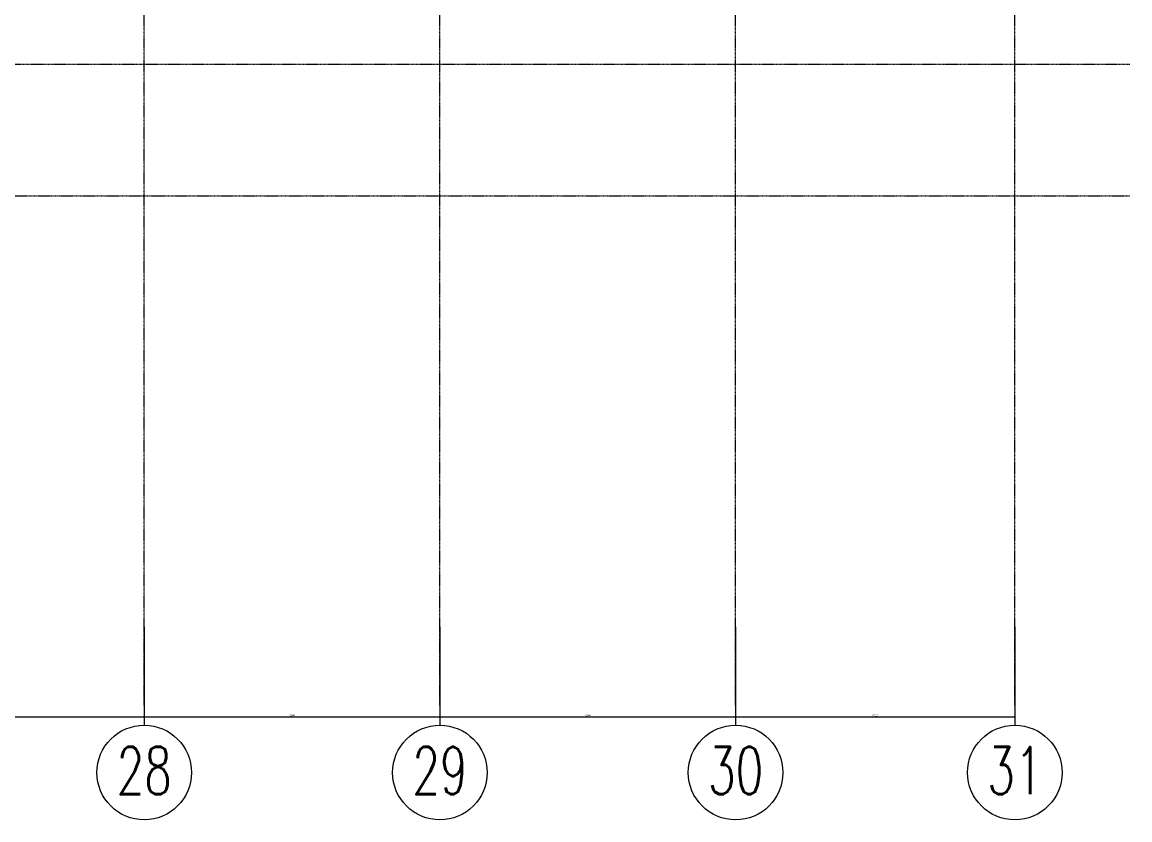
# Model space of a CAD drawing. Extents: x 73996 to 686888, y -9729 to 263202.
# Drawn here: x 513210 to 546926, y 154198 to 178486 of the extents above; entities that cross this region are included whole.
import ezdxf
from ezdxf.enums import TextEntityAlignment as Align

# ---------------------------------------------------------------- set-up
doc = ezdxf.new("R2010")
doc.units = 0
doc.header["$LTSCALE"] = 20
doc.linetypes.add('Data Center Layout_L20$0$CENTER', pattern=[2, 1.25, -0.25, 0.25, -0.25])
doc.layers.add('Data Center Layout_L20$0$98-DIM', color=252, linetype='Continuous')
doc.layers.add('Data Center Layout_L20$0$MACHINE-DIM', color=252, linetype='Continuous')
for name, color, linetype, lineweight in [('Data Center Layout_L20$0$FLAG', 252, 'Continuous', 0), ('Data Center Layout_L20$0$H-SIN', 252, 'Data Center Layout_L20$0$CENTER', 9), ('Data Center Layout_L20$0$K-SIN', 252, 'Data Center Layout_L20$0$CENTER', 9)]:
    doc.layers.add(name, color=color, linetype=linetype, lineweight=lineweight)
doc.styles.add('Data Center Layout_L20$0$dim-txt', font='isocp.shx', dxfattribs={"width": 0.7, "bigfont": 'chineset.shx'})
doc.styles.add('Data Center Layout_L20$0$型式1', font='simplex.shx', dxfattribs={"width": 0.68, "bigfont": 'chineset.shx'})
doc.dimstyles.new('Data Center Layout_L20$0$ARCH-dim-200MM', dxfattribs={"dimscale": 200, "dimtxt": 0.3, "dimasz": 0.1, "dimexe": 0.1, "dimexo": 0.1, "dimgap": 0.05, "dimtad": 1, "dimdec": 0, "dimlfac": 10, "dimdsep": 46, "dimtxsty": 'Data Center Layout_L20$0$dim-txt', "dimblk": 'Data Center Layout_L20$0$_Dot', "dimcen": 2, "dimclrd": 256, "dimclre": 256, "dimclrt": 256, "dimadec": 0, "dimazin": 0, "dimtfac": 0.8, "dimtdec": 1, "dimtix": 1, "dimtmove": 2, "dimatfit": 3, "dimldrblk": 'Data Center Layout_L20$0$_ArchTick', "dimfxl": 1, "dimtvp": 1, "dimtolj": 1, "dimlwd": 13, "dimlwe": 9, "dimarcsym": 0})

# ---------------------------------------------------------------- blocks, each defined once
blk = doc.blocks.new('Data Center Layout_L20$0$_Dot')
at = {"layer": 'Data Center Layout_L20$0$MACHINE-DIM', "color": 0, "lineweight": -2}
blk.add_line((-0.5, 0), (-1, 0), dxfattribs=at)
at = {"layer": 'Data Center Layout_L20$0$MACHINE-DIM', "color": 0, "const_width": 0.5}
blk.add_lwpolyline([(-0.25, 0, 1), (0.25, 0, 1)], format="xyb", close=True, dxfattribs=at)
blk = doc.blocks.new('*D51')
at = {"layer": 'Data Center Layout_L20$0$98-DIM', "lineweight": 9, "transparency": 16777216}
for p, q in [((567940, 126902), (567940, 124160)), ((576940, 126902), (576940, 124160))]:
    blk.add_line(p, q, dxfattribs=at)
at = {"layer": 'Data Center Layout_L20$0$98-DIM', "lineweight": 13, "transparency": 16777216}
blk.add_line((567960, 124180), (576920, 124180), dxfattribs=at)
at = {"layer": 'DEFPOINTS', "color": 0, "transparency": 16777216}
for p in [(567940, 126922), (576940, 126922), (576940, 124180)]:
    blk.add_point(p, dxfattribs=at)
at = {"layer": 'Data Center Layout_L20$0$98-DIM', "lineweight": 13, "transparency": 16777216, "xscale": 20, "yscale": 20, "zscale": 20, "rotation": 180}
blk.add_blockref('Data Center Layout_L20$0$_Dot', (567940, 124180), dxfattribs=at)
at = {"layer": 'Data Center Layout_L20$0$98-DIM', "lineweight": 13, "transparency": 16777216, "xscale": 20, "yscale": 20, "zscale": 20}
blk.add_blockref('Data Center Layout_L20$0$_Dot', (576940, 124180), dxfattribs=at)
at = {"layer": 'Data Center Layout_L20$0$98-DIM', "transparency": 16777216, "insert": (572440, 124220), "char_height": 60, "attachment_point": 5, "style": 'Data Center Layout_L20$0$dim-txt'}
blk.add_mtext('\\A1;90000', dxfattribs=at)
blk = doc.blocks.new('Data Center Layout_L20$0$_ArchTick')
at = {"layer": 'Data Center Layout_L20$0$MACHINE-DIM', "color": 0, "const_width": 0.15}
blk.add_lwpolyline([(-0.5, -0.5), (0.5, 0.5)], dxfattribs=at)
blk = doc.blocks.new('*D52')
at = {"layer": 'Data Center Layout_L20$0$98-DIM', "lineweight": 9, "transparency": 16777216}
for p, q in [((558940, 126902), (558940, 124160)), ((567940, 126902), (567940, 124160))]:
    blk.add_line(p, q, dxfattribs=at)
at = {"layer": 'Data Center Layout_L20$0$98-DIM', "lineweight": 13, "transparency": 16777216}
blk.add_line((558960, 124180), (567920, 124180), dxfattribs=at)
at = {"layer": 'DEFPOINTS', "color": 0, "transparency": 16777216}
for p in [(558940, 126922), (567940, 126922), (567940, 124180)]:
    blk.add_point(p, dxfattribs=at)
at = {"layer": 'Data Center Layout_L20$0$98-DIM', "lineweight": 13, "transparency": 16777216, "xscale": 20, "yscale": 20, "zscale": 20, "rotation": 180}
blk.add_blockref('Data Center Layout_L20$0$_Dot', (558940, 124180), dxfattribs=at)
at = {"layer": 'Data Center Layout_L20$0$98-DIM', "lineweight": 13, "transparency": 16777216, "xscale": 20, "yscale": 20, "zscale": 20}
blk.add_blockref('Data Center Layout_L20$0$_Dot', (567940, 124180), dxfattribs=at)
at = {"layer": 'Data Center Layout_L20$0$98-DIM', "transparency": 16777216, "insert": (563440, 124220), "char_height": 60, "attachment_point": 5, "style": 'Data Center Layout_L20$0$dim-txt'}
blk.add_mtext('\\A1;90000', dxfattribs=at)
blk = doc.blocks.new('*D55')
at = {"layer": 'Data Center Layout_L20$0$98-DIM', "lineweight": 9, "transparency": 16777216}
for p, q in [((549940, 126902), (549940, 124160)), ((558940, 126902), (558940, 124160))]:
    blk.add_line(p, q, dxfattribs=at)
at = {"layer": 'Data Center Layout_L20$0$98-DIM', "lineweight": 13, "transparency": 16777216}
blk.add_line((549960, 124180), (558920, 124180), dxfattribs=at)
at = {"layer": 'DEFPOINTS', "color": 0, "transparency": 16777216}
for p in [(549940, 126922), (558940, 126922), (558940, 124180)]:
    blk.add_point(p, dxfattribs=at)
at = {"layer": 'Data Center Layout_L20$0$98-DIM', "lineweight": 13, "transparency": 16777216, "xscale": 20, "yscale": 20, "zscale": 20, "rotation": 180}
blk.add_blockref('Data Center Layout_L20$0$_Dot', (549940, 124180), dxfattribs=at)
at = {"layer": 'Data Center Layout_L20$0$98-DIM', "lineweight": 13, "transparency": 16777216, "xscale": 20, "yscale": 20, "zscale": 20}
blk.add_blockref('Data Center Layout_L20$0$_Dot', (558940, 124180), dxfattribs=at)
at = {"layer": 'Data Center Layout_L20$0$98-DIM', "transparency": 16777216, "insert": (554440, 124220), "char_height": 60, "attachment_point": 5, "style": 'Data Center Layout_L20$0$dim-txt'}
blk.add_mtext('\\A1;90000', dxfattribs=at)
blk = doc.blocks.new('*D94')
at = {"layer": 'Data Center Layout_L20$0$98-DIM', "lineweight": 9, "transparency": 16777216}
for p, q in [((576940, 126902), (576940, 124160)), ((585440, 126902), (585440, 124160))]:
    blk.add_line(p, q, dxfattribs=at)
at = {"layer": 'Data Center Layout_L20$0$98-DIM', "lineweight": 13, "transparency": 16777216}
blk.add_line((576960, 124180), (585420, 124180), dxfattribs=at)
at = {"layer": 'DEFPOINTS', "color": 0, "transparency": 16777216}
for p in [(576940, 126922), (585440, 126922), (585440, 124180)]:
    blk.add_point(p, dxfattribs=at)
at = {"layer": 'Data Center Layout_L20$0$98-DIM', "lineweight": 13, "transparency": 16777216, "xscale": 20, "yscale": 20, "zscale": 20, "rotation": 180}
blk.add_blockref('Data Center Layout_L20$0$_Dot', (576940, 124180), dxfattribs=at)
at = {"layer": 'Data Center Layout_L20$0$98-DIM', "lineweight": 13, "transparency": 16777216, "xscale": 20, "yscale": 20, "zscale": 20}
blk.add_blockref('Data Center Layout_L20$0$_Dot', (585440, 124180), dxfattribs=at)
at = {"layer": 'Data Center Layout_L20$0$98-DIM', "transparency": 16777216, "insert": (581190, 124220), "char_height": 60, "attachment_point": 5, "style": 'Data Center Layout_L20$0$dim-txt'}
blk.add_mtext('\\A1;85000', dxfattribs=at)
blk = doc.blocks.new('Data Center Layout_L20$0$A$C80dc7663')
at = {"layer": 'Data Center Layout_L20$0$FLAG'}
for p, q in [((558940.24, 126921.53), (558940.24, 123921.53)), ((567940.24, 126921.53), (567940.24, 123921.53)), ((576940.24, 126921.53), (576940.24, 123921.53)), ((585440.24, 126921.53), (585440.24, 123921.53))]:
    blk.add_line(p, q, dxfattribs=at)
for centre in [(558940.24, 122481.53), (567940.24, 122481.53), (576940.24, 122481.53), (585440.24, 122481.53)]:
    blk.add_circle(centre, 1440, dxfattribs=at)
at = {"layer": 'Data Center Layout_L20$0$H-SIN'}
for p, q in [((558940.24, 124521.53), (558940.24, 230045.59)), ((567940.24, 124521.53), (567940.24, 230045.59)), ((576940.24, 124521.53), (576940.24, 230045.59)), ((585440.24, 124521.53), (585440.24, 230045.59)), ((294307.41, 140045.59), (588940.24, 140045.59))]:
    blk.add_line(p, q, dxfattribs=at)
at = {"layer": 'Data Center Layout_L20$0$K-SIN'}
blk.add_line((309694.58, 144045.59), (588940.24, 144045.59), dxfattribs=at)
at = {"layer": 'Data Center Layout_L20$0$98-DIM', "style": 'Data Center Layout_L20$0$型式1', "width": 0.68}
for s, p in [('28', (558940.24, 123261.53)), ('29', (567940.24, 123261.53)), ('30', (576940.24, 123261.53)), ('31', (585440.24, 123261.53))]:
    blk.add_text(s, height=1440, dxfattribs=at).set_placement(p, align=Align.TOP_CENTER)
at = {"layer": 'Data Center Layout_L20$0$98-DIM'}
for base, p1, p2, picture, middle in [((558940.24, 124179.82), (549940.24, 126921.53), (558940.24, 126921.53), '*D55', (554440.24, 124219.82)), ((567940.24, 124179.82), (558940.24, 126921.53), (567940.24, 126921.53), '*D52', (563440.24, 124219.82)), ((576940.24, 124179.82), (567940.24, 126921.53), (576940.24, 126921.53), '*D51', (572440.24, 124219.82)), ((585440.24, 124179.82), (576940.24, 126921.53), (585440.24, 126921.53), '*D94', (581190.24, 124219.82))]:
    dim = blk.add_linear_dim(base=base, p1=p1, p2=p2, dimstyle='Data Center Layout_L20$0$ARCH-dim-200MM', dxfattribs=at)
    dim.commit()
    dim.dimension.update_dxf_attribs({"geometry": picture, "text_midpoint": middle})
blk = doc.blocks.new('Data Center Layout_L20')
blk.add_blockref('Data Center Layout_L20$0$A$C80dc7663', (-42015, 33157))

msp = doc.modelspace()

# ---------------------------------------------------------------- block references
msp.add_blockref('Data Center Layout_L20', (0, 0))

doc.saveas('drawing.dxf')
